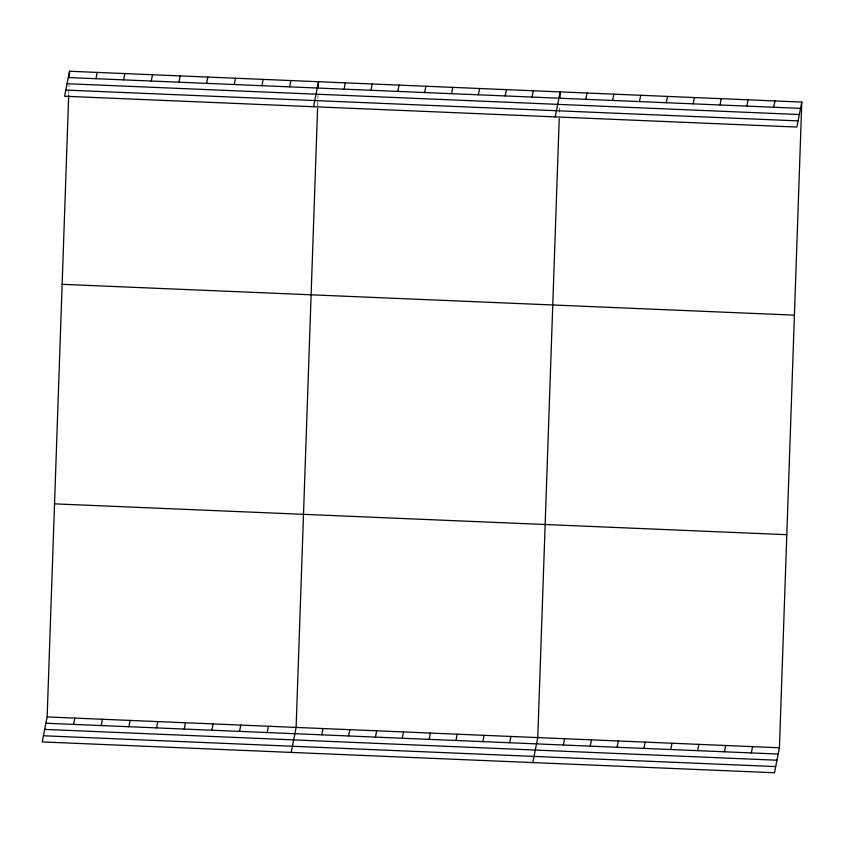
<?xml version="1.0" encoding="UTF-8"?>
<svg xmlns="http://www.w3.org/2000/svg" width="844" height="844" viewBox="0 0 844 844"><rect width="100%" height="100%" fill="white"/><g stroke="black" fill="none" stroke-linecap="round" stroke-linejoin="round"><path stroke-width="0.63" stroke-dasharray="4.22 3.17" d="M68.733 94.074L69.05 85.202M317.671 105.827L318.019 95.678M559.445 112.189L559.625 107.114"/><path stroke-width="1.27" d="M801.8 102.071L796.852 127.064L64.577 96.237L69.525 71.244L801.8 102.071L779.423 747.763L774.476 772.756L42.2 741.929L47.148 716.936L68.691 95.351M69.314 77.595L69.525 71.244M317.576 108.359L296.117 727.423L291.169 752.415M318.283 88.071L318.504 81.731L313.557 106.724M559.224 118.529L537.765 737.593L532.817 762.586M559.931 98.242L560.152 91.901L555.204 116.894M95.942 78.714L97.197 72.415M123.614 79.874L124.859 73.576M151.276 81.035L152.521 74.747M178.939 82.206L180.183 75.907M73.565 724.405L74.81 718.107M206.601 83.366L207.846 77.068M101.227 725.566L102.472 719.267M234.263 84.527L235.508 78.239M128.889 726.726L130.134 720.428M261.925 85.698L263.17 79.399M156.551 727.897L157.807 721.599M289.587 86.858L290.842 80.56M184.224 729.058L185.469 722.759M211.886 730.218L213.131 723.93M344.109 89.158L345.354 82.86M239.548 731.389L240.793 725.091M370.959 90.287L372.204 83.989M267.21 732.55L268.455 726.251M397.809 91.416L399.054 85.117M424.659 92.545L425.903 86.246M321.722 734.85L322.967 728.551M451.508 93.673L452.753 87.375M348.572 735.979L349.817 729.68M478.358 94.802L479.603 88.504M375.422 737.107L376.667 730.809M505.208 95.931L506.453 89.633M402.272 738.236L403.516 731.938M532.058 97.06L533.303 90.772M429.121 739.365L430.366 733.067M455.971 740.494L457.216 734.196M585.757 99.328L587.002 93.03M482.821 741.623L484.066 735.324M612.607 100.457L613.852 94.159M509.671 742.752L510.915 736.453M639.457 101.586L640.701 95.288M666.306 102.715L667.551 96.416M563.37 745.02L564.615 738.722M693.156 103.844L694.401 97.545M590.22 746.149L591.465 739.85M720.006 104.972L721.251 98.674M617.069 747.278L618.314 740.979M746.856 106.101L748.101 99.803M643.919 748.406L645.175 742.108M773.705 107.23L774.95 100.942M670.769 749.535L672.024 743.237M697.619 750.664L698.874 744.366M724.468 751.793L725.724 745.495M751.318 752.922L752.574 746.624M68.28 77.542L800.555 108.37M67.066 83.714L799.331 114.531M65.8 90.076L798.076 120.892M62.139 284.322L794.415 315.15M54.533 503.857L786.808 534.685M47.148 716.936L779.423 747.763M45.903 723.234L778.168 754.051M44.679 729.406L776.955 760.222M43.424 735.768L775.689 766.584"/></g></svg>
